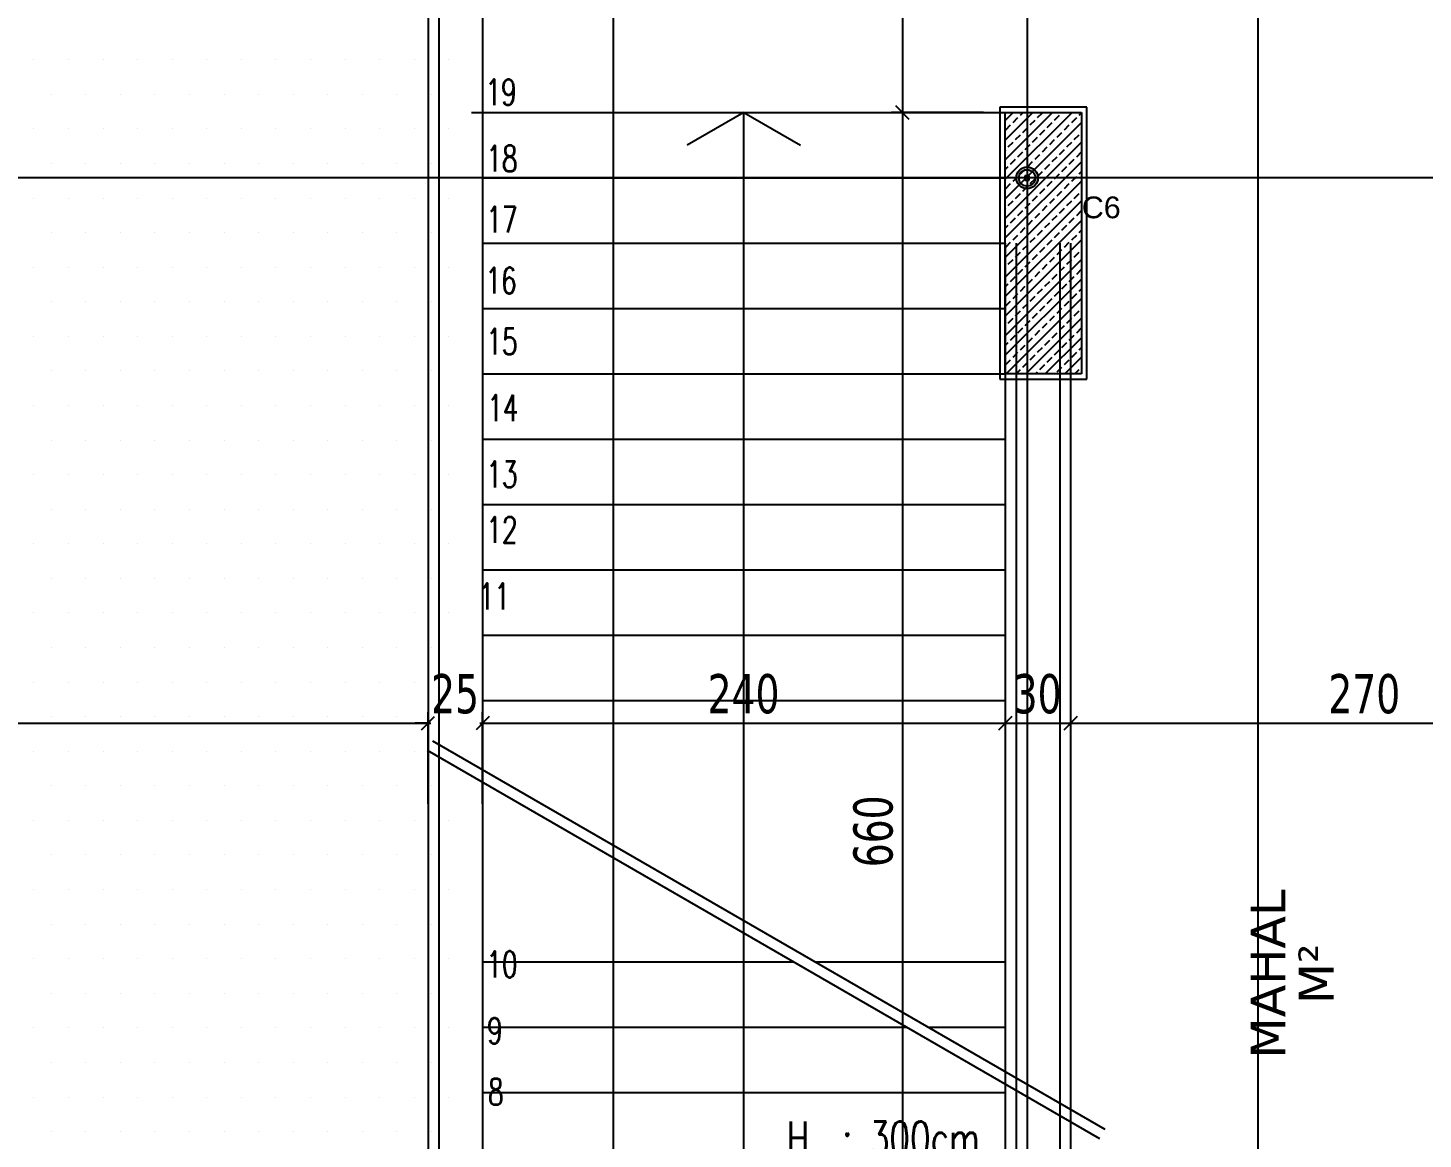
# Model space of a CAD drawing. Header units: millimetres. Extents: x 43168.9 to 43194.6, y -25545.1 to -25543.4.
# Drawn here: x 43176.6311 to 43176.7592, y -25544.1922 to -25544.0901 of the extents above; entities that cross this region are included whole.
import ezdxf
from ezdxf.enums import TextEntityAlignment as Align

# ---------------------------------------------------------------- set-up
doc = ezdxf.new("R2010")
doc.units = ezdxf.units.MM
doc.header["$LTSCALE"] = 200
doc.linetypes.add('DASHDOT2', pattern=[0.5, 0.25, -0.125, 0, -0.125])
for name, color, linetype in [('aks_sgh', 5, 'DASHDOT2'), ('cam_sgh', 1, 'Continuous'), ('gor-4_sgh', 17, 'Continuous'), ('kolon-b.a_sgh', 6, 'Continuous'), ('merdi_sgh', 3, 'Continuous'), ('olcuic_sgh', 183, 'Continuous'), ('siva_sgh', 145, 'Continuous'), ('tarama-betonarme_sgh', 223, 'Continuous'), ('tarama-zemin_sgh', 197, 'Continuous'), ('yazi-merdi_sgh', 9, 'Continuous')]:
    doc.layers.add(name, color=color, linetype=linetype)
doc.styles.add('1-200', font='arial.ttf', dxfattribs={"height": 60})
doc.styles.add('dim', font='VERDANA.TTF', dxfattribs={"width": 0.7})
doc.styles.add('text1', font='VERDANA.TTF')
doc.styles.add('text3', font='simplex8.shx', dxfattribs={"width": 0.7})

msp = doc.modelspace()

# ---------------------------------------------------------------- hatches: boundary and pattern name
h = msp.add_hatch(color=256)
edge = h.paths.add_edge_path()
edge.add_arc((43176.72288, -25544.10392), 0.001, 0, 360)
edge = h.paths.add_edge_path(flags=16)
edge.add_arc((43176.72288, -25544.10392), 0.00075, 0, 360)

# ---------------------------------------------------------------- linework, layer by layer
at = {"color": 0, "linetype": 'ByBlock', "lineweight": -2}
for p, q in [((43176.71084, -25544.09732), (43176.71204, -25544.09852)), ((43176.71204, -25544.09852), (43176.71084, -25544.09732)), ((43176.72308, -25544.10372), (43176.72268, -25544.10372)), ((43176.72268, -25544.10372), (43176.72268, -25544.10412)), ((43176.72268, -25544.10412), (43176.72308, -25544.10412)), ((43176.72295, -25544.10385), (43176.72281, -25544.10399)), ((43176.72295, -25544.10399), (43176.72281, -25544.10385)), ((43176.72308, -25544.10412), (43176.72308, -25544.10372)), ((43176.66728, -25544.1546), (43176.66848, -25544.1534)), ((43176.66728, -25544.1546), (43176.66848, -25544.1534)), ((43176.67348, -25544.1534), (43176.67228, -25544.1546)), ((43176.67348, -25544.1534), (43176.67228, -25544.1546)), ((43176.72028, -25544.1546), (43176.72148, -25544.1534)), ((43176.72148, -25544.1534), (43176.72028, -25544.1546)), ((43176.72628, -25544.1546), (43176.72748, -25544.1534)), ((43176.72748, -25544.1534), (43176.72628, -25544.1546))]:
    msp.add_line(p, q, dxfattribs=at)
at = {"color": 0, "linetype": 'Continuous', "lineweight": -2}
for radius in [0.001, 0.00075]:
    msp.add_circle((43176.72288, -25544.10392), radius, dxfattribs=at)
at = {"layer": 'aks_sgh'}
for p, q in [((43176.68488, -25543.74092), (43176.68488, -25544.60992)), ((43176.72288, -25543.74092), (43176.72288, -25544.60992)), ((43176.98688, -25544.10392), (43176.18488, -25544.10392))]:
    msp.add_line(p, q, dxfattribs=at)
at = {"layer": 'cam_sgh'}
for p, q in [((43176.66788, -25544.04592), (43176.66788, -25544.28092)), ((43176.66888, -25544.04692), (43176.66888, -25544.27992))]:
    msp.add_line(p, q, dxfattribs=at)
at = {"layer": 'gor-4_sgh'}
msp.add_line((43176.67288, -25544.05092), (43176.67288, -25544.27592), dxfattribs=at)
at = {"layer": 'kolon-b.a_sgh'}
for p, q in [((43176.72088, -25544.09792), (43176.72788, -25544.09792)), ((43176.72088, -25544.12192), (43176.72088, -25544.09792)), ((43176.72788, -25544.09792), (43176.72788, -25544.12192)), ((43176.72788, -25544.12192), (43176.72088, -25544.12192))]:
    msp.add_line(p, q, dxfattribs=at)
at = {"layer": 'merdi_sgh'}
for p, q in [((43176.67188, -25544.09792), (43176.72088, -25544.09792)), ((43176.69688, -25544.09792), (43176.69168, -25544.10092)), ((43176.69688, -25544.22992), (43176.69688, -25544.09792)), ((43176.69688, -25544.09792), (43176.70208, -25544.10092)), ((43176.67288, -25544.10392), (43176.72088, -25544.10392)), ((43176.67288, -25544.10992), (43176.72088, -25544.10992)), ((43176.72088, -25544.10992), (43176.72088, -25544.20592)), ((43176.72188, -25544.10992), (43176.72188, -25544.20592)), ((43176.72588, -25544.10992), (43176.72588, -25544.20592)), ((43176.72688, -25544.10992), (43176.72688, -25544.20592)), ((43176.67288, -25544.11592), (43176.72088, -25544.11592)), ((43176.67288, -25544.12192), (43176.72088, -25544.12192)), ((43176.67288, -25544.12792), (43176.72088, -25544.12792)), ((43176.67288, -25544.13392), (43176.72088, -25544.13392)), ((43176.67288, -25544.13992), (43176.72088, -25544.13992)), ((43176.67288, -25544.14592), (43176.72088, -25544.14592)), ((43176.67288, -25544.15192), (43176.72088, -25544.15192)), ((43176.66829, -25544.15563), (43176.73003, -25544.19127)), ((43176.66779, -25544.15649), (43176.72953, -25544.19214)), ((43176.67288, -25544.17592), (43176.70143, -25544.17592)), ((43176.70343, -25544.17592), (43176.72088, -25544.17592)), ((43176.67288, -25544.18192), (43176.71183, -25544.18192)), ((43176.71383, -25544.18192), (43176.72088, -25544.18192)), ((43176.67288, -25544.18792), (43176.72088, -25544.18792))]:
    msp.add_line(p, q, dxfattribs=at)
at = {"layer": 'olcuic_sgh'}
for p, q in [((43176.74407, -25543.87067), (43176.74407, -25544.54617)), ((43176.71144, -25544.05067), (43176.71144, -25544.09817)), ((43176.71888, -25544.09792), (43176.71044, -25544.09792)), ((43176.71888, -25544.09792), (43176.71044, -25544.09792)), ((43176.71144, -25544.09767), (43176.71144, -25544.23017)), ((43176.72088, -25544.142), (43176.72088, -25544.155)), ((43176.72088, -25544.142), (43176.72088, -25544.155)), ((43176.72688, -25544.142), (43176.72688, -25544.155)), ((43176.72688, -25544.142), (43176.72688, -25544.155)), ((43176.66788, -25544.16142), (43176.66788, -25544.153)), ((43176.66788, -25544.16142), (43176.66788, -25544.153)), ((43176.67288, -25544.16142), (43176.67288, -25544.153)), ((43176.67288, -25544.16142), (43176.67288, -25544.153)), ((43176.50363, -25544.154), (43176.66813, -25544.154)), ((43176.66788, -25544.154), (43176.66668, -25544.154)), ((43176.67263, -25544.154), (43176.72113, -25544.154)), ((43176.67288, -25544.154), (43176.67408, -25544.154)), ((43176.72063, -25544.154), (43176.72713, -25544.154)), ((43176.72663, -25544.154), (43176.78113, -25544.154))]:
    msp.add_line(p, q, dxfattribs=at)
at = {"layer": 'siva_sgh'}
for p, q in [((43176.72038, -25544.09742), (43176.72038, -25544.12242)), ((43176.72838, -25544.09742), (43176.72038, -25544.09742)), ((43176.72838, -25544.12242), (43176.72838, -25544.09742)), ((43176.72038, -25544.12242), (43176.72838, -25544.12242))]:
    msp.add_line(p, q, dxfattribs=at)
at = {"layer": 'tarama-betonarme_sgh'}
for p, q in [((43176.72088, -25544.09866), (43176.72162, -25544.09792)), ((43176.72088, -25544.10046), (43176.72342, -25544.09792)), ((43176.72088, -25544.10225), (43176.72521, -25544.09792)), ((43176.72088, -25544.10405), (43176.72701, -25544.09792)), ((43176.72227, -25544.09817), (43176.72252, -25544.09792)), ((43176.72384, -25544.09839), (43176.72429, -25544.09794)), ((43176.72541, -25544.09861), (43176.72586, -25544.09817)), ((43176.72609, -25544.09794), (43176.72611, -25544.09792)), ((43176.72766, -25544.09817), (43176.72788, -25544.09795)), ((43176.72088, -25544.10584), (43176.72788, -25544.09884)), ((43176.72092, -25544.09951), (43176.72137, -25544.09906)), ((43176.7216, -25544.09884), (43176.72205, -25544.09839)), ((43176.7225, -25544.09974), (43176.72295, -25544.09929)), ((43176.72317, -25544.09906), (43176.72362, -25544.09861)), ((43176.72407, -25544.09996), (43176.72452, -25544.09951)), ((43176.72474, -25544.09929), (43176.72519, -25544.09884)), ((43176.72631, -25544.09951), (43176.72676, -25544.09906)), ((43176.72699, -25544.09884), (43176.72744, -25544.09839)), ((43176.72088, -25544.10764), (43176.72788, -25544.10064)), ((43176.72115, -25544.10108), (43176.7216, -25544.10064)), ((43176.72182, -25544.10041), (43176.72227, -25544.09996)), ((43176.72272, -25544.10131), (43176.72317, -25544.10086)), ((43176.72339, -25544.10064), (43176.72384, -25544.10019)), ((43176.72497, -25544.10086), (43176.72541, -25544.10041)), ((43176.72564, -25544.10019), (43176.72609, -25544.09974)), ((43176.72654, -25544.10108), (43176.72699, -25544.10064)), ((43176.72721, -25544.10041), (43176.72766, -25544.09996)), ((43176.72088, -25544.10135), (43176.72092, -25544.10131)), ((43176.72205, -25544.10198), (43176.7225, -25544.10153)), ((43176.72362, -25544.10221), (43176.72407, -25544.10176)), ((43176.72429, -25544.10153), (43176.72474, -25544.10108)), ((43176.72519, -25544.10243), (43176.72564, -25544.10198)), ((43176.72586, -25544.10176), (43176.72631, -25544.10131)), ((43176.72744, -25544.10198), (43176.72788, -25544.10154)), ((43176.72088, -25544.10944), (43176.72788, -25544.10244)), ((43176.72088, -25544.10315), (43176.72115, -25544.10288)), ((43176.72137, -25544.10266), (43176.72182, -25544.10221)), ((43176.72227, -25544.10355), (43176.72272, -25544.10311)), ((43176.72295, -25544.10288), (43176.72339, -25544.10243)), ((43176.72384, -25544.10378), (43176.72429, -25544.10333)), ((43176.72452, -25544.10311), (43176.72497, -25544.10266)), ((43176.72609, -25544.10333), (43176.72654, -25544.10288)), ((43176.72676, -25544.10266), (43176.72721, -25544.10221)), ((43176.72766, -25544.10355), (43176.72788, -25544.10333)), ((43176.72088, -25544.11123), (43176.72788, -25544.10423)), ((43176.72092, -25544.1049), (43176.72137, -25544.10445)), ((43176.7216, -25544.10423), (43176.72205, -25544.10378)), ((43176.7225, -25544.10513), (43176.72295, -25544.10468)), ((43176.72317, -25544.10445), (43176.72362, -25544.104)), ((43176.72474, -25544.10468), (43176.72519, -25544.10423)), ((43176.72541, -25544.104), (43176.72586, -25544.10355)), ((43176.72631, -25544.1049), (43176.72676, -25544.10445)), ((43176.72699, -25544.10423), (43176.72744, -25544.10378)), ((43176.72182, -25544.1058), (43176.72227, -25544.10535)), ((43176.72339, -25544.10602), (43176.72384, -25544.10557)), ((43176.72407, -25544.10535), (43176.72452, -25544.1049)), ((43176.72497, -25544.10625), (43176.72541, -25544.1058)), ((43176.72564, -25544.10557), (43176.72609, -25544.10513)), ((43176.72721, -25544.1058), (43176.72766, -25544.10535)), ((43176.72088, -25544.11303), (43176.72788, -25544.10603)), ((43176.72088, -25544.10674), (43176.72092, -25544.1067)), ((43176.72115, -25544.10647), (43176.7216, -25544.10602)), ((43176.72205, -25544.10737), (43176.7225, -25544.10692)), ((43176.72272, -25544.1067), (43176.72317, -25544.10625)), ((43176.72362, -25544.1076), (43176.72407, -25544.10715)), ((43176.72429, -25544.10692), (43176.72474, -25544.10647)), ((43176.72586, -25544.10715), (43176.72631, -25544.1067)), ((43176.72654, -25544.10647), (43176.72699, -25544.10602)), ((43176.72744, -25544.10737), (43176.72788, -25544.10693)), ((43176.72088, -25544.11483), (43176.72788, -25544.10783)), ((43176.72088, -25544.10854), (43176.72115, -25544.10827)), ((43176.72137, -25544.10804), (43176.72182, -25544.1076)), ((43176.72227, -25544.10894), (43176.72272, -25544.10849)), ((43176.72295, -25544.10827), (43176.72339, -25544.10782)), ((43176.72452, -25544.10849), (43176.72497, -25544.10804)), ((43176.72519, -25544.10782), (43176.72564, -25544.10737)), ((43176.72609, -25544.10872), (43176.72654, -25544.10827)), ((43176.72676, -25544.10804), (43176.72721, -25544.1076)), ((43176.72088, -25544.11662), (43176.72788, -25544.10962)), ((43176.72092, -25544.11029), (43176.72137, -25544.10984)), ((43176.7216, -25544.10962), (43176.72205, -25544.10917)), ((43176.72317, -25544.10984), (43176.72362, -25544.10939)), ((43176.72384, -25544.10917), (43176.72429, -25544.10872)), ((43176.72474, -25544.11006), (43176.72519, -25544.10962)), ((43176.72541, -25544.10939), (43176.72586, -25544.10894)), ((43176.72631, -25544.11029), (43176.72676, -25544.10984)), ((43176.72699, -25544.10962), (43176.72744, -25544.10917)), ((43176.72766, -25544.10894), (43176.72788, -25544.10872)), ((43176.72182, -25544.11119), (43176.72227, -25544.11074)), ((43176.7225, -25544.11051), (43176.72295, -25544.11006)), ((43176.72339, -25544.11141), (43176.72384, -25544.11096)), ((43176.72407, -25544.11074), (43176.72452, -25544.11029)), ((43176.72564, -25544.11096), (43176.72609, -25544.11051)), ((43176.72721, -25544.11119), (43176.72766, -25544.11074)), ((43176.72088, -25544.11842), (43176.72788, -25544.11142)), ((43176.72088, -25544.11213), (43176.72092, -25544.11209)), ((43176.72115, -25544.11186), (43176.7216, -25544.11141)), ((43176.72205, -25544.11276), (43176.7225, -25544.11231)), ((43176.72272, -25544.11209), (43176.72317, -25544.11164)), ((43176.72429, -25544.11231), (43176.72474, -25544.11186)), ((43176.72497, -25544.11164), (43176.72541, -25544.11119)), ((43176.72586, -25544.11253), (43176.72631, -25544.11209)), ((43176.72654, -25544.11186), (43176.72699, -25544.11141)), ((43176.72744, -25544.11276), (43176.72788, -25544.11232)), ((43176.72088, -25544.12021), (43176.72788, -25544.11321)), ((43176.72088, -25544.11393), (43176.72115, -25544.11366)), ((43176.72137, -25544.11343), (43176.72182, -25544.11298)), ((43176.72295, -25544.11366), (43176.72339, -25544.11321)), ((43176.72362, -25544.11298), (43176.72407, -25544.11253)), ((43176.72452, -25544.11388), (43176.72497, -25544.11343)), ((43176.72519, -25544.11321), (43176.72564, -25544.11276)), ((43176.72609, -25544.11411), (43176.72654, -25544.11366)), ((43176.72676, -25544.11343), (43176.72721, -25544.11298)), ((43176.7216, -25544.115), (43176.72205, -25544.11455)), ((43176.72227, -25544.11433), (43176.72272, -25544.11388)), ((43176.72317, -25544.11523), (43176.72362, -25544.11478)), ((43176.72384, -25544.11455), (43176.72429, -25544.11411)), ((43176.72541, -25544.11478), (43176.72586, -25544.11433)), ((43176.72699, -25544.115), (43176.72744, -25544.11455)), ((43176.72766, -25544.11433), (43176.72788, -25544.11411)), ((43176.72092, -25544.11568), (43176.72137, -25544.11523)), ((43176.72097, -25544.12192), (43176.72788, -25544.11501)), ((43176.72182, -25544.11658), (43176.72227, -25544.11613)), ((43176.7225, -25544.1159), (43176.72295, -25544.11545)), ((43176.72407, -25544.11613), (43176.72452, -25544.11568)), ((43176.72474, -25544.11545), (43176.72519, -25544.115)), ((43176.72564, -25544.11635), (43176.72609, -25544.1159)), ((43176.72631, -25544.11568), (43176.72676, -25544.11523)), ((43176.72721, -25544.11658), (43176.72766, -25544.11613)), ((43176.72088, -25544.11752), (43176.72092, -25544.11747)), ((43176.72115, -25544.11725), (43176.7216, -25544.1168)), ((43176.72272, -25544.11747), (43176.72317, -25544.11702)), ((43176.72276, -25544.12192), (43176.72788, -25544.11681)), ((43176.72339, -25544.1168), (43176.72384, -25544.11635)), ((43176.72429, -25544.1177), (43176.72474, -25544.11725)), ((43176.72497, -25544.11702), (43176.72541, -25544.11658)), ((43176.72586, -25544.11792), (43176.72631, -25544.11747)), ((43176.72654, -25544.11725), (43176.72699, -25544.1168)), ((43176.72137, -25544.11882), (43176.72182, -25544.11837)), ((43176.72205, -25544.11815), (43176.7225, -25544.1177)), ((43176.72295, -25544.11905), (43176.72339, -25544.1186)), ((43176.72362, -25544.11837), (43176.72407, -25544.11792)), ((43176.72452, -25544.11927), (43176.72497, -25544.11882)), ((43176.72456, -25544.12192), (43176.72788, -25544.1186)), ((43176.72519, -25544.1186), (43176.72564, -25544.11815)), ((43176.72676, -25544.11882), (43176.72721, -25544.11837)), ((43176.72744, -25544.11815), (43176.72788, -25544.1177)), ((43176.72088, -25544.11932), (43176.72115, -25544.11905)), ((43176.7216, -25544.12039), (43176.72205, -25544.11994)), ((43176.72227, -25544.11972), (43176.72272, -25544.11927)), ((43176.72384, -25544.11994), (43176.72429, -25544.11949)), ((43176.72541, -25544.12017), (43176.72586, -25544.11972)), ((43176.72609, -25544.11949), (43176.72654, -25544.11905)), ((43176.72699, -25544.12039), (43176.72744, -25544.11994)), ((43176.72766, -25544.11972), (43176.72788, -25544.1195)), ((43176.72092, -25544.12107), (43176.72137, -25544.12062)), ((43176.7225, -25544.12129), (43176.72295, -25544.12084)), ((43176.72317, -25544.12062), (43176.72362, -25544.12017)), ((43176.72407, -25544.12151), (43176.72452, -25544.12107)), ((43176.72474, -25544.12084), (43176.72519, -25544.12039)), ((43176.72564, -25544.12174), (43176.72609, -25544.12129)), ((43176.72631, -25544.12107), (43176.72676, -25544.12062)), ((43176.72636, -25544.12192), (43176.72788, -25544.1204)), ((43176.72187, -25544.12192), (43176.72227, -25544.12151)), ((43176.72366, -25544.12192), (43176.72384, -25544.12174)), ((43176.72726, -25544.12192), (43176.72766, -25544.12151))]:
    msp.add_line(p, q, dxfattribs=at)
at = {"layer": 'tarama-zemin_sgh'}
for p, q in [((43176.63169, -25544.09308), (43176.63169, -25544.09308)), ((43176.63486, -25544.09308), (43176.63486, -25544.09308)), ((43176.63804, -25544.09308), (43176.63804, -25544.09308)), ((43176.64121, -25544.09308), (43176.64121, -25544.09308)), ((43176.64439, -25544.09308), (43176.64439, -25544.09308)), ((43176.64756, -25544.09308), (43176.64756, -25544.09308)), ((43176.65074, -25544.09308), (43176.65074, -25544.09308)), ((43176.65391, -25544.09308), (43176.65391, -25544.09308)), ((43176.65709, -25544.09308), (43176.65709, -25544.09308)), ((43176.66026, -25544.09308), (43176.66026, -25544.09308)), ((43176.66344, -25544.09308), (43176.66344, -25544.09308)), ((43176.66661, -25544.09308), (43176.66661, -25544.09308)), ((43176.66979, -25544.09308), (43176.66979, -25544.09308)), ((43176.63327, -25544.09625), (43176.63327, -25544.09625)), ((43176.63645, -25544.09625), (43176.63645, -25544.09625)), ((43176.63962, -25544.09625), (43176.63962, -25544.09625)), ((43176.6428, -25544.09625), (43176.6428, -25544.09625)), ((43176.64597, -25544.09625), (43176.64597, -25544.09625)), ((43176.64915, -25544.09625), (43176.64915, -25544.09625)), ((43176.65232, -25544.09625), (43176.65232, -25544.09625)), ((43176.6555, -25544.09625), (43176.6555, -25544.09625)), ((43176.65867, -25544.09625), (43176.65867, -25544.09625)), ((43176.66185, -25544.09625), (43176.66185, -25544.09625)), ((43176.66502, -25544.09625), (43176.66502, -25544.09625)), ((43176.6682, -25544.09625), (43176.6682, -25544.09625)), ((43176.63169, -25544.09943), (43176.63169, -25544.09943)), ((43176.63486, -25544.09943), (43176.63486, -25544.09943)), ((43176.63804, -25544.09943), (43176.63804, -25544.09943)), ((43176.64121, -25544.09943), (43176.64121, -25544.09943)), ((43176.64439, -25544.09943), (43176.64439, -25544.09943)), ((43176.64756, -25544.09943), (43176.64756, -25544.09943)), ((43176.65074, -25544.09943), (43176.65074, -25544.09943)), ((43176.65391, -25544.09943), (43176.65391, -25544.09943)), ((43176.65709, -25544.09943), (43176.65709, -25544.09943)), ((43176.66026, -25544.09943), (43176.66026, -25544.09943)), ((43176.66344, -25544.09943), (43176.66344, -25544.09943)), ((43176.66661, -25544.09943), (43176.66661, -25544.09943)), ((43176.66979, -25544.09943), (43176.66979, -25544.09943)), ((43176.63327, -25544.1026), (43176.63327, -25544.1026)), ((43176.63645, -25544.1026), (43176.63645, -25544.1026)), ((43176.63962, -25544.1026), (43176.63962, -25544.1026)), ((43176.6428, -25544.1026), (43176.6428, -25544.1026)), ((43176.64597, -25544.1026), (43176.64597, -25544.1026)), ((43176.64915, -25544.1026), (43176.64915, -25544.1026)), ((43176.65232, -25544.1026), (43176.65232, -25544.1026)), ((43176.6555, -25544.1026), (43176.6555, -25544.1026)), ((43176.65867, -25544.1026), (43176.65867, -25544.1026)), ((43176.66185, -25544.1026), (43176.66185, -25544.1026)), ((43176.66502, -25544.1026), (43176.66502, -25544.1026)), ((43176.6682, -25544.1026), (43176.6682, -25544.1026)), ((43176.63169, -25544.10578), (43176.63169, -25544.10578)), ((43176.63486, -25544.10578), (43176.63486, -25544.10578)), ((43176.63804, -25544.10578), (43176.63804, -25544.10578)), ((43176.64121, -25544.10578), (43176.64121, -25544.10578)), ((43176.64439, -25544.10578), (43176.64439, -25544.10578)), ((43176.64756, -25544.10578), (43176.64756, -25544.10578)), ((43176.65074, -25544.10578), (43176.65074, -25544.10578)), ((43176.65391, -25544.10578), (43176.65391, -25544.10578)), ((43176.65709, -25544.10578), (43176.65709, -25544.10578)), ((43176.66026, -25544.10578), (43176.66026, -25544.10578)), ((43176.66344, -25544.10578), (43176.66344, -25544.10578)), ((43176.66661, -25544.10578), (43176.66661, -25544.10578)), ((43176.66979, -25544.10578), (43176.66979, -25544.10578)), ((43176.63327, -25544.10895), (43176.63327, -25544.10895)), ((43176.63645, -25544.10895), (43176.63645, -25544.10895)), ((43176.63962, -25544.10895), (43176.63962, -25544.10895)), ((43176.6428, -25544.10895), (43176.6428, -25544.10895)), ((43176.64597, -25544.10895), (43176.64597, -25544.10895)), ((43176.64915, -25544.10895), (43176.64915, -25544.10895)), ((43176.65232, -25544.10895), (43176.65232, -25544.10895)), ((43176.6555, -25544.10895), (43176.6555, -25544.10895)), ((43176.65867, -25544.10895), (43176.65867, -25544.10895)), ((43176.66185, -25544.10895), (43176.66185, -25544.10895)), ((43176.66502, -25544.10895), (43176.66502, -25544.10895)), ((43176.6682, -25544.10895), (43176.6682, -25544.10895)), ((43176.63169, -25544.11213), (43176.63169, -25544.11213)), ((43176.63486, -25544.11213), (43176.63486, -25544.11213)), ((43176.63804, -25544.11213), (43176.63804, -25544.11213)), ((43176.64121, -25544.11213), (43176.64121, -25544.11213)), ((43176.64439, -25544.11213), (43176.64439, -25544.11213)), ((43176.64756, -25544.11213), (43176.64756, -25544.11213)), ((43176.65074, -25544.11213), (43176.65074, -25544.11213)), ((43176.65391, -25544.11213), (43176.65391, -25544.11213)), ((43176.65709, -25544.11213), (43176.65709, -25544.11213)), ((43176.66026, -25544.11213), (43176.66026, -25544.11213)), ((43176.66344, -25544.11213), (43176.66344, -25544.11213)), ((43176.66661, -25544.11213), (43176.66661, -25544.11213)), ((43176.66979, -25544.11213), (43176.66979, -25544.11213)), ((43176.63327, -25544.1153), (43176.63327, -25544.1153)), ((43176.63645, -25544.1153), (43176.63645, -25544.1153)), ((43176.63962, -25544.1153), (43176.63962, -25544.1153)), ((43176.6428, -25544.1153), (43176.6428, -25544.1153)), ((43176.64597, -25544.1153), (43176.64597, -25544.1153)), ((43176.64915, -25544.1153), (43176.64915, -25544.1153)), ((43176.65232, -25544.1153), (43176.65232, -25544.1153)), ((43176.6555, -25544.1153), (43176.6555, -25544.1153)), ((43176.65867, -25544.1153), (43176.65867, -25544.1153)), ((43176.66185, -25544.1153), (43176.66185, -25544.1153)), ((43176.66502, -25544.1153), (43176.66502, -25544.1153)), ((43176.6682, -25544.1153), (43176.6682, -25544.1153)), ((43176.63169, -25544.11848), (43176.63169, -25544.11848)), ((43176.63486, -25544.11848), (43176.63486, -25544.11848)), ((43176.63804, -25544.11848), (43176.63804, -25544.11848)), ((43176.64121, -25544.11848), (43176.64121, -25544.11848)), ((43176.64439, -25544.11848), (43176.64439, -25544.11848)), ((43176.64756, -25544.11848), (43176.64756, -25544.11848)), ((43176.65074, -25544.11848), (43176.65074, -25544.11848)), ((43176.65391, -25544.11848), (43176.65391, -25544.11848)), ((43176.65709, -25544.11848), (43176.65709, -25544.11848)), ((43176.66026, -25544.11848), (43176.66026, -25544.11848)), ((43176.66344, -25544.11848), (43176.66344, -25544.11848)), ((43176.66661, -25544.11848), (43176.66661, -25544.11848)), ((43176.66979, -25544.11848), (43176.66979, -25544.11848)), ((43176.63327, -25544.12165), (43176.63327, -25544.12165)), ((43176.63645, -25544.12165), (43176.63645, -25544.12165)), ((43176.63962, -25544.12165), (43176.63962, -25544.12165)), ((43176.6428, -25544.12165), (43176.6428, -25544.12165)), ((43176.64597, -25544.12165), (43176.64597, -25544.12165)), ((43176.64915, -25544.12165), (43176.64915, -25544.12165)), ((43176.65232, -25544.12165), (43176.65232, -25544.12165)), ((43176.6555, -25544.12165), (43176.6555, -25544.12165)), ((43176.65867, -25544.12165), (43176.65867, -25544.12165)), ((43176.66185, -25544.12165), (43176.66185, -25544.12165)), ((43176.66502, -25544.12165), (43176.66502, -25544.12165)), ((43176.6682, -25544.12165), (43176.6682, -25544.12165)), ((43176.63169, -25544.12483), (43176.63169, -25544.12483)), ((43176.63486, -25544.12483), (43176.63486, -25544.12483)), ((43176.63804, -25544.12483), (43176.63804, -25544.12483)), ((43176.64121, -25544.12483), (43176.64121, -25544.12483)), ((43176.64439, -25544.12483), (43176.64439, -25544.12483)), ((43176.64756, -25544.12483), (43176.64756, -25544.12483)), ((43176.65074, -25544.12483), (43176.65074, -25544.12483)), ((43176.65391, -25544.12483), (43176.65391, -25544.12483)), ((43176.65709, -25544.12483), (43176.65709, -25544.12483)), ((43176.66026, -25544.12483), (43176.66026, -25544.12483)), ((43176.66344, -25544.12483), (43176.66344, -25544.12483)), ((43176.66661, -25544.12483), (43176.66661, -25544.12483)), ((43176.66979, -25544.12483), (43176.66979, -25544.12483)), ((43176.63327, -25544.128), (43176.63327, -25544.128)), ((43176.63645, -25544.128), (43176.63645, -25544.128)), ((43176.63962, -25544.128), (43176.63962, -25544.128)), ((43176.6428, -25544.128), (43176.6428, -25544.128)), ((43176.64597, -25544.128), (43176.64597, -25544.128)), ((43176.64915, -25544.128), (43176.64915, -25544.128)), ((43176.65232, -25544.128), (43176.65232, -25544.128)), ((43176.6555, -25544.128), (43176.6555, -25544.128)), ((43176.65867, -25544.128), (43176.65867, -25544.128)), ((43176.66185, -25544.128), (43176.66185, -25544.128)), ((43176.66502, -25544.128), (43176.66502, -25544.128)), ((43176.6682, -25544.128), (43176.6682, -25544.128)), ((43176.63169, -25544.13118), (43176.63169, -25544.13118)), ((43176.63486, -25544.13118), (43176.63486, -25544.13118)), ((43176.63804, -25544.13118), (43176.63804, -25544.13118)), ((43176.64121, -25544.13118), (43176.64121, -25544.13118)), ((43176.64439, -25544.13118), (43176.64439, -25544.13118)), ((43176.64756, -25544.13118), (43176.64756, -25544.13118)), ((43176.65074, -25544.13118), (43176.65074, -25544.13118)), ((43176.65391, -25544.13118), (43176.65391, -25544.13118)), ((43176.65709, -25544.13118), (43176.65709, -25544.13118)), ((43176.66026, -25544.13118), (43176.66026, -25544.13118)), ((43176.66344, -25544.13118), (43176.66344, -25544.13118)), ((43176.66661, -25544.13118), (43176.66661, -25544.13118)), ((43176.66979, -25544.13118), (43176.66979, -25544.13118)), ((43176.63327, -25544.13435), (43176.63327, -25544.13435)), ((43176.63645, -25544.13435), (43176.63645, -25544.13435)), ((43176.63962, -25544.13435), (43176.63962, -25544.13435)), ((43176.6428, -25544.13435), (43176.6428, -25544.13435)), ((43176.64597, -25544.13435), (43176.64597, -25544.13435)), ((43176.64915, -25544.13435), (43176.64915, -25544.13435)), ((43176.65232, -25544.13435), (43176.65232, -25544.13435)), ((43176.6555, -25544.13435), (43176.6555, -25544.13435)), ((43176.65867, -25544.13435), (43176.65867, -25544.13435)), ((43176.66185, -25544.13435), (43176.66185, -25544.13435)), ((43176.66502, -25544.13435), (43176.66502, -25544.13435)), ((43176.6682, -25544.13435), (43176.6682, -25544.13435)), ((43176.63169, -25544.13753), (43176.63169, -25544.13753)), ((43176.63486, -25544.13753), (43176.63486, -25544.13753)), ((43176.63804, -25544.13753), (43176.63804, -25544.13753)), ((43176.64121, -25544.13753), (43176.64121, -25544.13753)), ((43176.64439, -25544.13753), (43176.64439, -25544.13753)), ((43176.64756, -25544.13753), (43176.64756, -25544.13753)), ((43176.65074, -25544.13753), (43176.65074, -25544.13753)), ((43176.65391, -25544.13753), (43176.65391, -25544.13753)), ((43176.65709, -25544.13753), (43176.65709, -25544.13753)), ((43176.66026, -25544.13753), (43176.66026, -25544.13753)), ((43176.66344, -25544.13753), (43176.66344, -25544.13753)), ((43176.66661, -25544.13753), (43176.66661, -25544.13753)), ((43176.66979, -25544.13753), (43176.66979, -25544.13753)), ((43176.63327, -25544.1407), (43176.63327, -25544.1407)), ((43176.63645, -25544.1407), (43176.63645, -25544.1407)), ((43176.63962, -25544.1407), (43176.63962, -25544.1407)), ((43176.6428, -25544.1407), (43176.6428, -25544.1407)), ((43176.64597, -25544.1407), (43176.64597, -25544.1407)), ((43176.64915, -25544.1407), (43176.64915, -25544.1407)), ((43176.65232, -25544.1407), (43176.65232, -25544.1407)), ((43176.6555, -25544.1407), (43176.6555, -25544.1407)), ((43176.65867, -25544.1407), (43176.65867, -25544.1407)), ((43176.66185, -25544.1407), (43176.66185, -25544.1407)), ((43176.66502, -25544.1407), (43176.66502, -25544.1407)), ((43176.6682, -25544.1407), (43176.6682, -25544.1407)), ((43176.63169, -25544.14388), (43176.63169, -25544.14388)), ((43176.63486, -25544.14388), (43176.63486, -25544.14388)), ((43176.63804, -25544.14388), (43176.63804, -25544.14388)), ((43176.64121, -25544.14388), (43176.64121, -25544.14388)), ((43176.64439, -25544.14388), (43176.64439, -25544.14388)), ((43176.64756, -25544.14388), (43176.64756, -25544.14388)), ((43176.65074, -25544.14388), (43176.65074, -25544.14388)), ((43176.65391, -25544.14388), (43176.65391, -25544.14388)), ((43176.65709, -25544.14388), (43176.65709, -25544.14388)), ((43176.66026, -25544.14388), (43176.66026, -25544.14388)), ((43176.66344, -25544.14388), (43176.66344, -25544.14388)), ((43176.66661, -25544.14388), (43176.66661, -25544.14388)), ((43176.66979, -25544.14388), (43176.66979, -25544.14388)), ((43176.63327, -25544.14705), (43176.63327, -25544.14705)), ((43176.63645, -25544.14705), (43176.63645, -25544.14705)), ((43176.63962, -25544.14705), (43176.63962, -25544.14705)), ((43176.6428, -25544.14705), (43176.6428, -25544.14705)), ((43176.64597, -25544.14705), (43176.64597, -25544.14705)), ((43176.64915, -25544.14705), (43176.64915, -25544.14705)), ((43176.65232, -25544.14705), (43176.65232, -25544.14705)), ((43176.6555, -25544.14705), (43176.6555, -25544.14705)), ((43176.65867, -25544.14705), (43176.65867, -25544.14705)), ((43176.66185, -25544.14705), (43176.66185, -25544.14705)), ((43176.66502, -25544.14705), (43176.66502, -25544.14705)), ((43176.6682, -25544.14705), (43176.6682, -25544.14705)), ((43176.63169, -25544.15023), (43176.63169, -25544.15023)), ((43176.63486, -25544.15023), (43176.63486, -25544.15023)), ((43176.63804, -25544.15023), (43176.63804, -25544.15023)), ((43176.64121, -25544.15023), (43176.64121, -25544.15023)), ((43176.64439, -25544.15023), (43176.64439, -25544.15023)), ((43176.64756, -25544.15023), (43176.64756, -25544.15023)), ((43176.65074, -25544.15023), (43176.65074, -25544.15023)), ((43176.65391, -25544.15023), (43176.65391, -25544.15023)), ((43176.65709, -25544.15023), (43176.65709, -25544.15023)), ((43176.66026, -25544.15023), (43176.66026, -25544.15023)), ((43176.66344, -25544.15023), (43176.66344, -25544.15023)), ((43176.66661, -25544.15023), (43176.66661, -25544.15023)), ((43176.66979, -25544.15023), (43176.66979, -25544.15023)), ((43176.63327, -25544.1534), (43176.63327, -25544.1534)), ((43176.63645, -25544.1534), (43176.63645, -25544.1534)), ((43176.63962, -25544.1534), (43176.63962, -25544.1534)), ((43176.6428, -25544.1534), (43176.6428, -25544.1534)), ((43176.64597, -25544.1534), (43176.64597, -25544.1534)), ((43176.64915, -25544.1534), (43176.64915, -25544.1534)), ((43176.65232, -25544.1534), (43176.65232, -25544.1534)), ((43176.6555, -25544.1534), (43176.6555, -25544.1534)), ((43176.65867, -25544.1534), (43176.65867, -25544.1534)), ((43176.66185, -25544.1534), (43176.66185, -25544.1534)), ((43176.66502, -25544.1534), (43176.66502, -25544.1534)), ((43176.6682, -25544.1534), (43176.6682, -25544.1534)), ((43176.63169, -25544.15658), (43176.63169, -25544.15658)), ((43176.63486, -25544.15658), (43176.63486, -25544.15658)), ((43176.63804, -25544.15658), (43176.63804, -25544.15658)), ((43176.64121, -25544.15658), (43176.64121, -25544.15658)), ((43176.64439, -25544.15658), (43176.64439, -25544.15658)), ((43176.64756, -25544.15658), (43176.64756, -25544.15658)), ((43176.65074, -25544.15658), (43176.65074, -25544.15658)), ((43176.65391, -25544.15658), (43176.65391, -25544.15658)), ((43176.65709, -25544.15658), (43176.65709, -25544.15658)), ((43176.66026, -25544.15658), (43176.66026, -25544.15658)), ((43176.66344, -25544.15658), (43176.66344, -25544.15658)), ((43176.66661, -25544.15658), (43176.66661, -25544.15658)), ((43176.66979, -25544.15658), (43176.66979, -25544.15658)), ((43176.63327, -25544.15975), (43176.63327, -25544.15975)), ((43176.63645, -25544.15975), (43176.63645, -25544.15975)), ((43176.63962, -25544.15975), (43176.63962, -25544.15975)), ((43176.6428, -25544.15975), (43176.6428, -25544.15975)), ((43176.64597, -25544.15975), (43176.64597, -25544.15975)), ((43176.64915, -25544.15975), (43176.64915, -25544.15975)), ((43176.65232, -25544.15975), (43176.65232, -25544.15975)), ((43176.6555, -25544.15975), (43176.6555, -25544.15975)), ((43176.65867, -25544.15975), (43176.65867, -25544.15975)), ((43176.66185, -25544.15975), (43176.66185, -25544.15975)), ((43176.66502, -25544.15975), (43176.66502, -25544.15975)), ((43176.6682, -25544.15975), (43176.6682, -25544.15975)), ((43176.63169, -25544.16293), (43176.63169, -25544.16293)), ((43176.63486, -25544.16293), (43176.63486, -25544.16293)), ((43176.63804, -25544.16293), (43176.63804, -25544.16293)), ((43176.64121, -25544.16293), (43176.64121, -25544.16293)), ((43176.64439, -25544.16293), (43176.64439, -25544.16293)), ((43176.64756, -25544.16293), (43176.64756, -25544.16293)), ((43176.65074, -25544.16293), (43176.65074, -25544.16293)), ((43176.65391, -25544.16293), (43176.65391, -25544.16293)), ((43176.65709, -25544.16293), (43176.65709, -25544.16293)), ((43176.66026, -25544.16293), (43176.66026, -25544.16293)), ((43176.66344, -25544.16293), (43176.66344, -25544.16293)), ((43176.66661, -25544.16293), (43176.66661, -25544.16293)), ((43176.66979, -25544.16293), (43176.66979, -25544.16293)), ((43176.63327, -25544.1661), (43176.63327, -25544.1661)), ((43176.63645, -25544.1661), (43176.63645, -25544.1661)), ((43176.63962, -25544.1661), (43176.63962, -25544.1661)), ((43176.6428, -25544.1661), (43176.6428, -25544.1661)), ((43176.64597, -25544.1661), (43176.64597, -25544.1661)), ((43176.64915, -25544.1661), (43176.64915, -25544.1661)), ((43176.65232, -25544.1661), (43176.65232, -25544.1661)), ((43176.6555, -25544.1661), (43176.6555, -25544.1661)), ((43176.65867, -25544.1661), (43176.65867, -25544.1661)), ((43176.66185, -25544.1661), (43176.66185, -25544.1661)), ((43176.66502, -25544.1661), (43176.66502, -25544.1661)), ((43176.6682, -25544.1661), (43176.6682, -25544.1661)), ((43176.63169, -25544.16928), (43176.63169, -25544.16928)), ((43176.63486, -25544.16928), (43176.63486, -25544.16928)), ((43176.63804, -25544.16928), (43176.63804, -25544.16928)), ((43176.64121, -25544.16928), (43176.64121, -25544.16928)), ((43176.64439, -25544.16928), (43176.64439, -25544.16928)), ((43176.64756, -25544.16928), (43176.64756, -25544.16928)), ((43176.65074, -25544.16928), (43176.65074, -25544.16928)), ((43176.65391, -25544.16928), (43176.65391, -25544.16928)), ((43176.65709, -25544.16928), (43176.65709, -25544.16928)), ((43176.66026, -25544.16928), (43176.66026, -25544.16928)), ((43176.66344, -25544.16928), (43176.66344, -25544.16928)), ((43176.66661, -25544.16928), (43176.66661, -25544.16928)), ((43176.66979, -25544.16928), (43176.66979, -25544.16928)), ((43176.63327, -25544.17245), (43176.63327, -25544.17245)), ((43176.63645, -25544.17245), (43176.63645, -25544.17245)), ((43176.63962, -25544.17245), (43176.63962, -25544.17245)), ((43176.6428, -25544.17245), (43176.6428, -25544.17245)), ((43176.64597, -25544.17245), (43176.64597, -25544.17245)), ((43176.64915, -25544.17245), (43176.64915, -25544.17245)), ((43176.65232, -25544.17245), (43176.65232, -25544.17245)), ((43176.6555, -25544.17245), (43176.6555, -25544.17245)), ((43176.65867, -25544.17245), (43176.65867, -25544.17245)), ((43176.66185, -25544.17245), (43176.66185, -25544.17245)), ((43176.66502, -25544.17245), (43176.66502, -25544.17245)), ((43176.6682, -25544.17245), (43176.6682, -25544.17245)), ((43176.63169, -25544.17563), (43176.63169, -25544.17563)), ((43176.63486, -25544.17563), (43176.63486, -25544.17563)), ((43176.63804, -25544.17563), (43176.63804, -25544.17563)), ((43176.64121, -25544.17563), (43176.64121, -25544.17563)), ((43176.64439, -25544.17563), (43176.64439, -25544.17563)), ((43176.64756, -25544.17563), (43176.64756, -25544.17563)), ((43176.65074, -25544.17563), (43176.65074, -25544.17563)), ((43176.65391, -25544.17563), (43176.65391, -25544.17563)), ((43176.65709, -25544.17563), (43176.65709, -25544.17563)), ((43176.66026, -25544.17563), (43176.66026, -25544.17563)), ((43176.66344, -25544.17563), (43176.66344, -25544.17563)), ((43176.66661, -25544.17563), (43176.66661, -25544.17563)), ((43176.66979, -25544.17563), (43176.66979, -25544.17563)), ((43176.63327, -25544.1788), (43176.63327, -25544.1788)), ((43176.63645, -25544.1788), (43176.63645, -25544.1788)), ((43176.63962, -25544.1788), (43176.63962, -25544.1788)), ((43176.6428, -25544.1788), (43176.6428, -25544.1788)), ((43176.64597, -25544.1788), (43176.64597, -25544.1788)), ((43176.64915, -25544.1788), (43176.64915, -25544.1788)), ((43176.65232, -25544.1788), (43176.65232, -25544.1788)), ((43176.6555, -25544.1788), (43176.6555, -25544.1788)), ((43176.65867, -25544.1788), (43176.65867, -25544.1788)), ((43176.66185, -25544.1788), (43176.66185, -25544.1788)), ((43176.66502, -25544.1788), (43176.66502, -25544.1788)), ((43176.6682, -25544.1788), (43176.6682, -25544.1788)), ((43176.63169, -25544.18198), (43176.63169, -25544.18198)), ((43176.63486, -25544.18198), (43176.63486, -25544.18198)), ((43176.63804, -25544.18198), (43176.63804, -25544.18198)), ((43176.64121, -25544.18198), (43176.64121, -25544.18198)), ((43176.64439, -25544.18198), (43176.64439, -25544.18198)), ((43176.64756, -25544.18198), (43176.64756, -25544.18198)), ((43176.65074, -25544.18198), (43176.65074, -25544.18198)), ((43176.65391, -25544.18198), (43176.65391, -25544.18198)), ((43176.65709, -25544.18198), (43176.65709, -25544.18198)), ((43176.66026, -25544.18198), (43176.66026, -25544.18198)), ((43176.66344, -25544.18198), (43176.66344, -25544.18198)), ((43176.66661, -25544.18198), (43176.66661, -25544.18198)), ((43176.66979, -25544.18198), (43176.66979, -25544.18198)), ((43176.63327, -25544.18515), (43176.63327, -25544.18515)), ((43176.63645, -25544.18515), (43176.63645, -25544.18515)), ((43176.63962, -25544.18515), (43176.63962, -25544.18515)), ((43176.6428, -25544.18515), (43176.6428, -25544.18515)), ((43176.64597, -25544.18515), (43176.64597, -25544.18515)), ((43176.64915, -25544.18515), (43176.64915, -25544.18515)), ((43176.65232, -25544.18515), (43176.65232, -25544.18515)), ((43176.6555, -25544.18515), (43176.6555, -25544.18515)), ((43176.65867, -25544.18515), (43176.65867, -25544.18515)), ((43176.66185, -25544.18515), (43176.66185, -25544.18515)), ((43176.66502, -25544.18515), (43176.66502, -25544.18515)), ((43176.6682, -25544.18515), (43176.6682, -25544.18515)), ((43176.63169, -25544.18833), (43176.63169, -25544.18833)), ((43176.63486, -25544.18833), (43176.63486, -25544.18833)), ((43176.63804, -25544.18833), (43176.63804, -25544.18833)), ((43176.64121, -25544.18833), (43176.64121, -25544.18833)), ((43176.64439, -25544.18833), (43176.64439, -25544.18833)), ((43176.64756, -25544.18833), (43176.64756, -25544.18833)), ((43176.65074, -25544.18833), (43176.65074, -25544.18833)), ((43176.65391, -25544.18833), (43176.65391, -25544.18833)), ((43176.65709, -25544.18833), (43176.65709, -25544.18833)), ((43176.66026, -25544.18833), (43176.66026, -25544.18833)), ((43176.66344, -25544.18833), (43176.66344, -25544.18833)), ((43176.66661, -25544.18833), (43176.66661, -25544.18833)), ((43176.66979, -25544.18833), (43176.66979, -25544.18833)), ((43176.63327, -25544.1915), (43176.63327, -25544.1915)), ((43176.63645, -25544.1915), (43176.63645, -25544.1915)), ((43176.63962, -25544.1915), (43176.63962, -25544.1915)), ((43176.6428, -25544.1915), (43176.6428, -25544.1915)), ((43176.64597, -25544.1915), (43176.64597, -25544.1915)), ((43176.64915, -25544.1915), (43176.64915, -25544.1915)), ((43176.65232, -25544.1915), (43176.65232, -25544.1915)), ((43176.6555, -25544.1915), (43176.6555, -25544.1915)), ((43176.65867, -25544.1915), (43176.65867, -25544.1915)), ((43176.66185, -25544.1915), (43176.66185, -25544.1915)), ((43176.66502, -25544.1915), (43176.66502, -25544.1915)), ((43176.6682, -25544.1915), (43176.6682, -25544.1915))]:
    msp.add_line(p, q, dxfattribs=at)

# ---------------------------------------------------------------- texts
at = {"color": 7, "style": 'text1'}
for tag, text, p in [('MAHAL', '', (43176.74501, -25544.17703)), ('M²', 'm²', (43176.7494, -25544.17703))]:
    msp.add_attdef(tag, text=text, height=0.0032, rotation=90, dxfattribs=at).set_placement(p, align=Align.MIDDLE)
at = {"layer": 'aks_sgh', "style": '1-200'}
msp.add_text('C6', height=0.002, rotation=0, dxfattribs=at).set_placement((43176.72791, -25544.10763))
at = {"layer": 'olcuic_sgh', "color": 2, "style": 'dim', "width": 0.7}
for s, p in [('25', (43176.66816, -25544.15309)), ('240', (43176.69355, -25544.15309)), ('30', (43176.72165, -25544.15309)), ('270', (43176.75055, -25544.15309))]:
    msp.add_text(s, height=0.0036, dxfattribs=at).set_placement(p)
msp.add_text('660', height=0.0036, rotation=90, dxfattribs=at).set_placement((43176.71053, -25544.16723))
at = {"layer": 'yazi-merdi_sgh', "style": 'text3', "width": 0.7}
for s, p in [('19', (43176.67602, -25544.09725)), ('19', (43176.67602, -25544.09725)), ('18', (43176.6761, -25544.10335)), ('18', (43176.6761, -25544.10335)), ('17', (43176.6761, -25544.10895)), ('17', (43176.6761, -25544.10895)), ('16', (43176.67602, -25544.11455)), ('16', (43176.67602, -25544.11455)), ('15', (43176.6761, -25544.12015)), ('15', (43176.6761, -25544.12015)), ('14', (43176.67618, -25544.12625)), ('14', (43176.67618, -25544.12625)), ('13', (43176.6761, -25544.13235)), ('13', (43176.6761, -25544.13235)), ('12', (43176.6761, -25544.13745)), ('12', (43176.6761, -25544.13745)), ('11', (43176.67538, -25544.14355)), ('11', (43176.67538, -25544.14355)), ('10', (43176.6761, -25544.17735)), ('10', (43176.6761, -25544.17735)), ('9', (43176.67474, -25544.18345)), ('9', (43176.67474, -25544.18345)), ('8', (43176.67482, -25544.18905)), ('8', (43176.67482, -25544.18905))]:
    msp.add_text(s, height=0.0024, dxfattribs=at).set_placement(p, align=Align.RIGHT)
msp.add_text('H  : 300cm', height=0.00315, dxfattribs=at).set_placement((43176.7008, -25544.19372))

doc.saveas('drawing.dxf')
